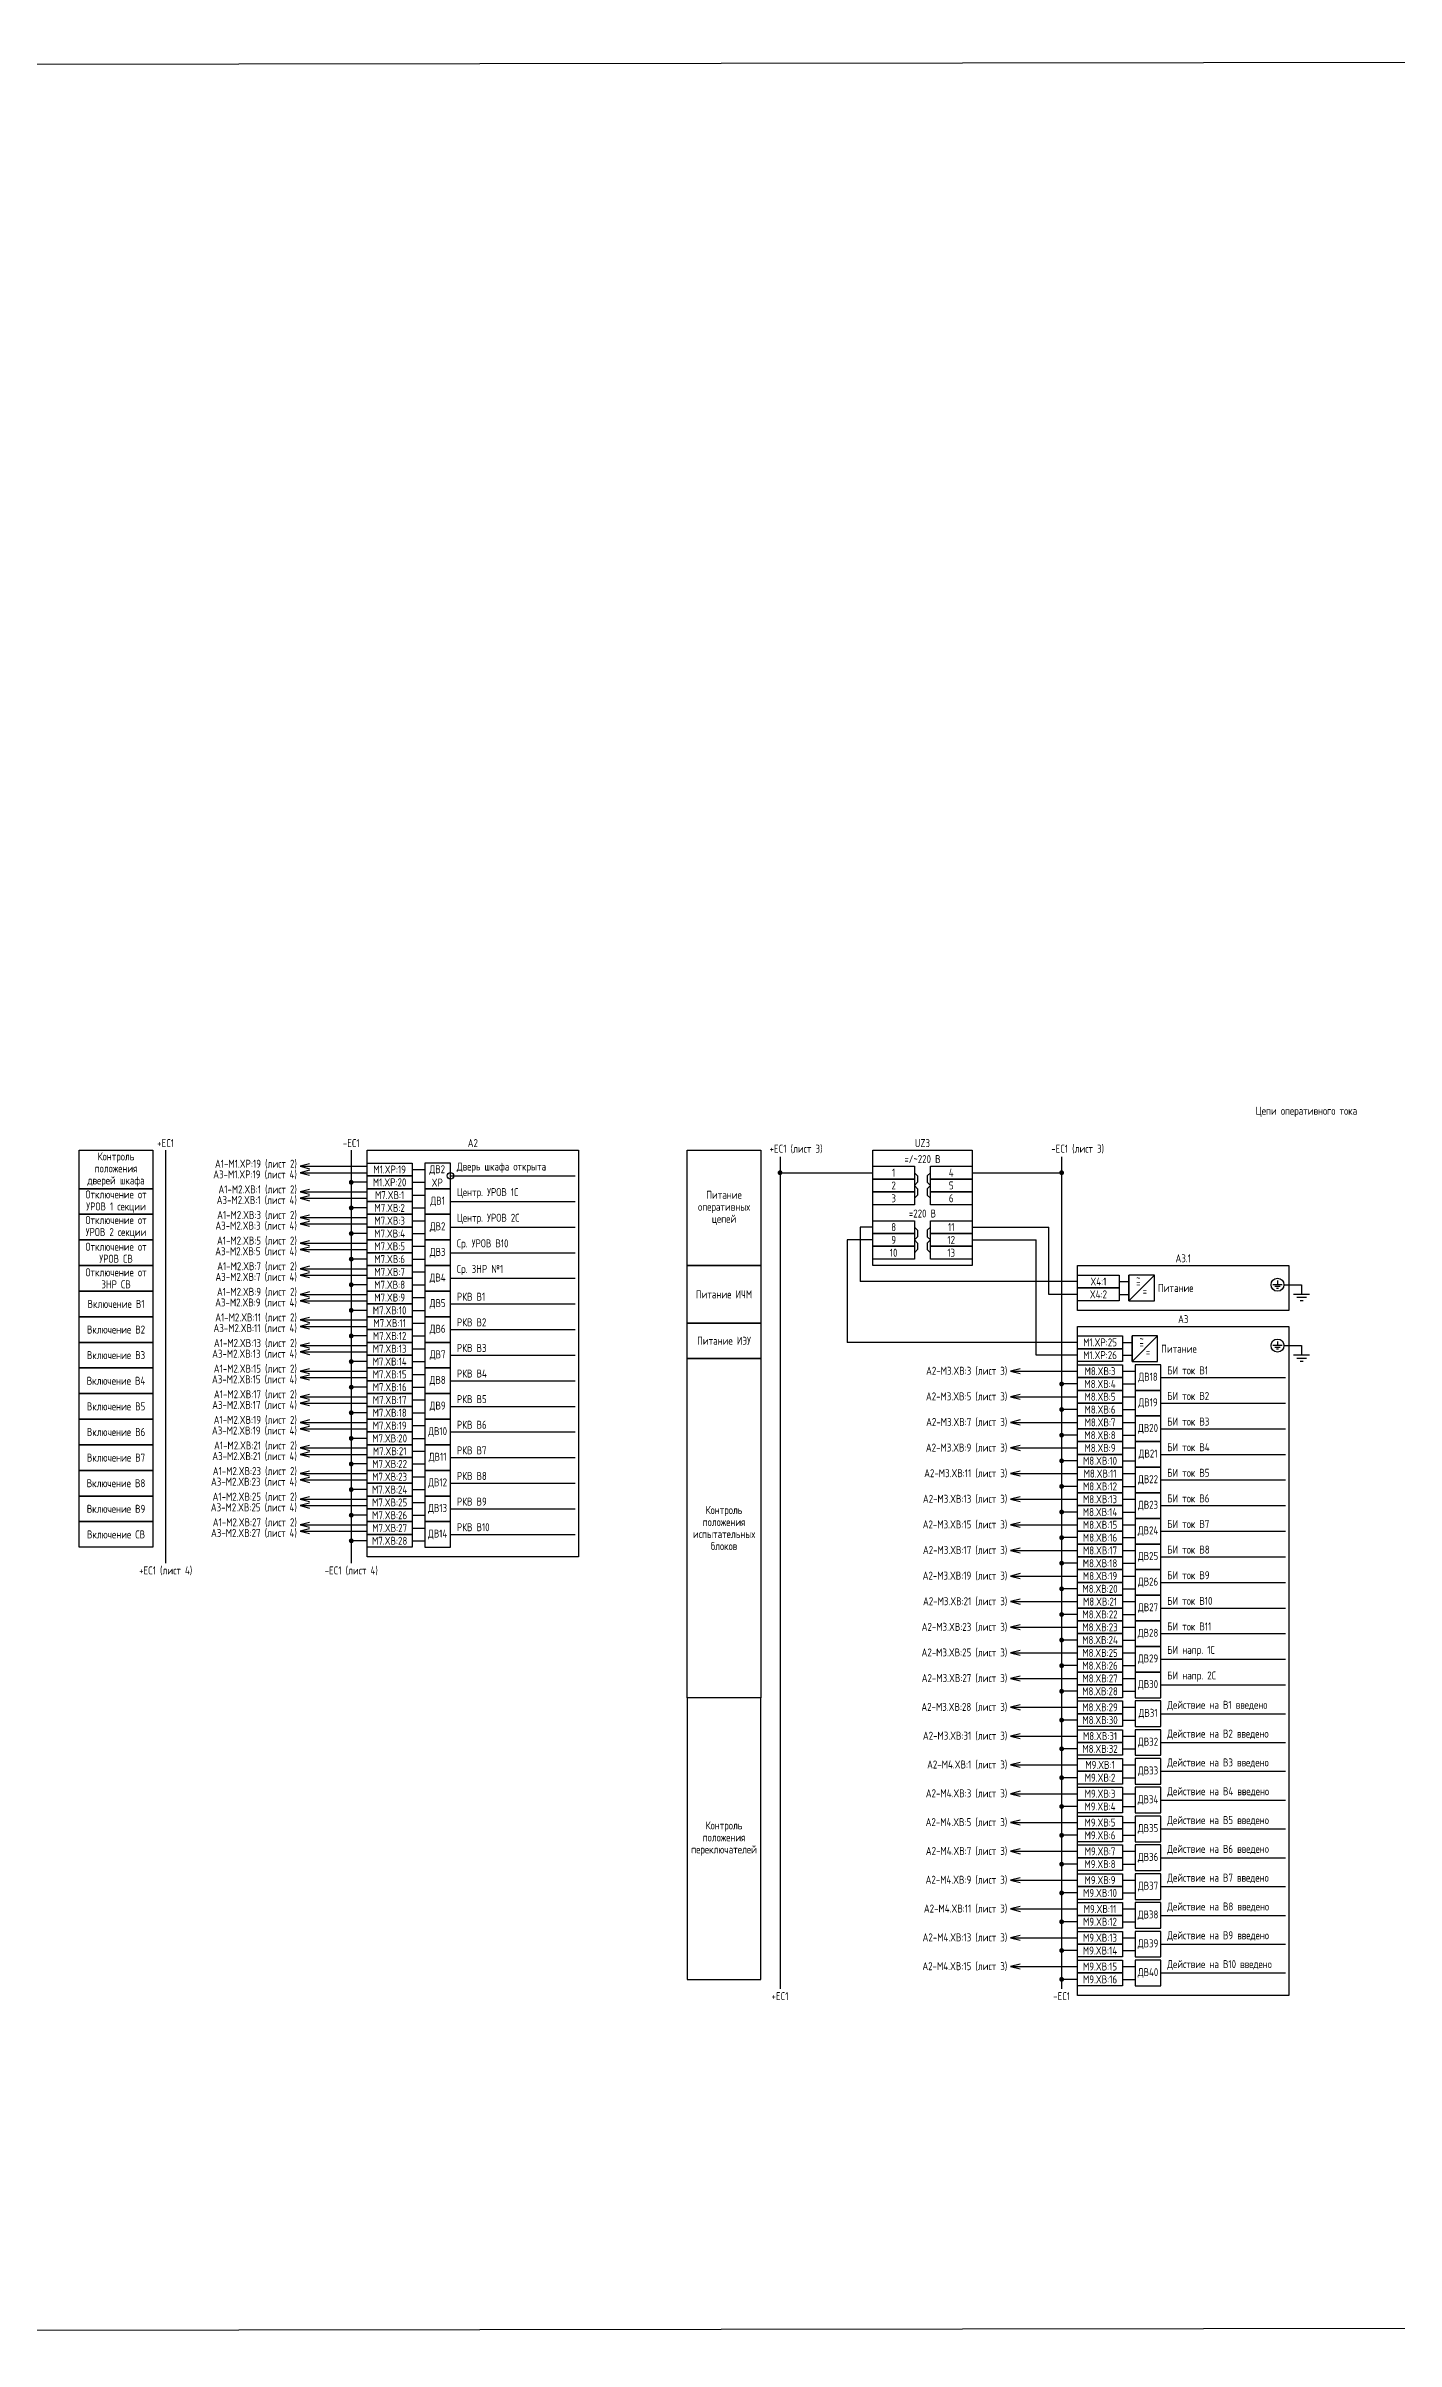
# Model space of a CAD drawing. Header units: millimetres. Extents: x -1245 to 5086, y -99 to 618.
# Drawn here: x 1084 to 1506, y -99 to 618 of the extents above; entities that cross this region are included whole.
import ezdxf

# ---------------------------------------------------------------- set-up
doc = ezdxf.new("R2010")
doc.units = ezdxf.units.MM
doc.styles.add('Gost_type_A', font='GOST_A.TTF')

# ---------------------------------------------------------------- blocks, each defined once
blk = doc.blocks.new('POINT')
at = {"const_width": 0.75}
blk.add_lwpolyline([(-0.375, 0, 1), (0.375, 0, 1)], format="xyb", close=True, dxfattribs=at)

msp = doc.modelspace()

# ---------------------------------------------------------------- linework, layer by layer
for p, q in [((1121, 273), (1121, 144)), ((1179, 273), (1179, 144)), ((1163, 268), (1184, 268)), ((1163, 266), (1184, 266)), ((1198, 267), (1202, 267)), ((1313, 271), (1313, 11)), ((1313, 266), (1342, 266)), ((1373, 266), (1401, 266)), ((1401, 271), (1401, 11)), ((1163, 260), (1184, 260)), ((1184, 263), (1179, 263)), ((1198, 263), (1202, 263)), ((1198, 259), (1202, 259)), ((1210, 265), (1249, 265)), ((1163, 258), (1184, 258)), ((1163, 252), (1184, 252)), ((1184, 255), (1179, 255)), ((1198, 255), (1202, 255)), ((1198, 251), (1202, 251)), ((1210, 257), (1249, 257)), ((1163, 250), (1184, 250)), ((1163, 244), (1184, 244)), ((1184, 247), (1179, 247)), ((1198, 247), (1202, 247)), ((1210, 249), (1249, 249)), ((1334, 245), (1334, 213)), ((1342, 245), (1334, 245)), ((1342, 249), (1338, 249)), ((1338, 249), (1338, 232)), ((1373, 249), (1397, 249)), ((1373, 245), (1393, 245)), ((1393, 209), (1393, 245)), ((1397, 228), (1397, 249)), ((1163, 242), (1184, 242)), ((1184, 239), (1179, 239)), ((1198, 243), (1202, 243)), ((1198, 239), (1202, 239)), ((1210, 241), (1249, 241)), ((1163, 236), (1184, 236)), ((1163, 234), (1184, 234)), ((1184, 231), (1179, 231)), ((1198, 235), (1202, 235)), ((1198, 231), (1202, 231)), ((1210, 233), (1249, 233)), ((1406, 232), (1338, 232)), ((1422, 226), (1422, 234)), ((1422, 226), (1430, 234)), ((1470.48, 231), (1476, 231)), ((1163, 228), (1184, 228)), ((1163, 226), (1184, 226)), ((1184, 223), (1179, 223)), ((1198, 227), (1202, 227)), ((1198, 223), (1202, 223)), ((1210, 225), (1249, 225)), ((1406, 228), (1397, 228)), ((1163, 220), (1184, 220)), ((1163, 218), (1184, 218)), ((1198, 219), (1202, 219)), ((1210, 217), (1249, 217)), ((1163, 212), (1184, 212)), ((1163, 210), (1184, 210)), ((1184, 215), (1179, 215)), ((1198, 215), (1202, 215)), ((1198, 211), (1202, 211)), ((1210, 209), (1249, 209)), ((1406, 213), (1334, 213)), ((1406, 209), (1393, 209)), ((1423, 207), (1423, 215)), ((1423, 207), (1431, 215)), ((1470.48, 212), (1476, 212)), ((1163, 204), (1184, 204)), ((1163, 202), (1184, 202)), ((1184, 207), (1179, 207)), ((1198, 207), (1202, 207)), ((1198, 203), (1202, 203)), ((1210, 201), (1249, 201)), ((1385, 204), (1406, 204)), ((1420, 204), (1424, 204)), ((1432, 202), (1471, 202)), ((1163, 196), (1184, 196)), ((1163, 194), (1184, 194)), ((1184, 199), (1179, 199)), ((1198, 199), (1202, 199)), ((1198, 195), (1202, 195)), ((1385, 196), (1406, 196)), ((1406, 200), (1401, 200)), ((1420, 200), (1424, 200)), ((1420, 196), (1424, 196)), ((1432, 194), (1471, 194)), ((1163, 188), (1184, 188)), ((1184, 191), (1179, 191)), ((1198, 191), (1202, 191)), ((1198, 187), (1202, 187)), ((1210, 193), (1249, 193)), ((1385, 188), (1406, 188)), ((1406, 192), (1401, 192)), ((1420, 192), (1424, 192)), ((1420, 188), (1424, 188)), ((1163, 186), (1184, 186)), ((1163, 180), (1184, 180)), ((1184, 183), (1179, 183)), ((1198, 183), (1202, 183)), ((1210, 185), (1249, 185)), ((1385, 180), (1406, 180)), ((1406, 184), (1401, 184)), ((1420, 184), (1424, 184)), ((1420, 180), (1424, 180)), ((1432, 186), (1471, 186)), ((1163, 178), (1184, 178)), ((1184, 175), (1179, 175)), ((1198, 179), (1202, 179)), ((1198, 175), (1202, 175)), ((1210, 177), (1249, 177)), ((1406, 176), (1401, 176)), ((1420, 176), (1424, 176)), ((1432, 178), (1471, 178)), ((1163, 172), (1184, 172)), ((1163, 170), (1184, 170)), ((1184, 167), (1179, 167)), ((1198, 171), (1202, 171)), ((1198, 167), (1202, 167)), ((1210, 169), (1249, 169)), ((1385, 172), (1406, 172)), ((1406, 168), (1401, 168)), ((1420, 172), (1424, 172)), ((1420, 168), (1424, 168)), ((1432, 170), (1471, 170)), ((1163, 164), (1184, 164)), ((1163, 162), (1184, 162)), ((1184, 159), (1179, 159)), ((1198, 163), (1202, 163)), ((1198, 159), (1202, 159)), ((1210, 161), (1249, 161)), ((1385, 164), (1406, 164)), ((1406, 160), (1401, 160)), ((1420, 164), (1424, 164)), ((1420, 160), (1424, 160)), ((1432, 162), (1471, 162)), ((1163, 156), (1184, 156)), ((1163, 154), (1184, 154)), ((1184, 151), (1179, 151)), ((1198, 155), (1202, 155)), ((1198, 151), (1202, 151)), ((1210, 153), (1249, 153)), ((1385, 156), (1406, 156)), ((1406, 152), (1401, 152)), ((1420, 156), (1424, 156)), ((1420, 152), (1424, 152)), ((1432, 154), (1471, 154)), ((1385, 148), (1406, 148)), ((1406, 144), (1401, 144)), ((1420, 148), (1424, 148)), ((1420, 144), (1424, 144)), ((1432, 146), (1471, 146)), ((1385, 140), (1406, 140)), ((1420, 140), (1424, 140)), ((1432, 138), (1471, 138)), ((1385, 132), (1406, 132)), ((1406, 136), (1401, 136)), ((1420, 136), (1424, 136)), ((1420, 132), (1424, 132)), ((1432, 130), (1471, 130)), ((1385, 124), (1406, 124)), ((1406, 128), (1401, 128)), ((1420, 128), (1424, 128)), ((1420, 124), (1424, 124)), ((1432, 122), (1471, 122)), ((1385, 116), (1406, 116)), ((1406, 120), (1401, 120)), ((1420, 120), (1424, 120)), ((1420, 116), (1424, 116)), ((1385, 108), (1406, 108)), ((1406, 112), (1401, 112)), ((1420, 112), (1424, 112)), ((1420, 108), (1424, 108)), ((1432, 114), (1471, 114)), ((1406, 104), (1401, 104)), ((1420, 104), (1424, 104)), ((1432, 106), (1471, 106)), ((1385, 99), (1406, 99)), ((1406, 95), (1401, 95)), ((1420, 99), (1424, 99)), ((1420, 95), (1424, 95)), ((1432, 97), (1471, 97)), ((1385, 90), (1406, 90)), ((1420, 90), (1424, 90)), ((1432, 88), (1471, 88)), ((1385, 81), (1406, 81)), ((1406, 86), (1401, 86)), ((1420, 86), (1424, 86)), ((1420, 81), (1424, 81)), ((1432, 79), (1471, 79)), ((1385, 72), (1406, 72)), ((1406, 77), (1401, 77)), ((1420, 77), (1424, 77)), ((1420, 72), (1424, 72)), ((1406, 68), (1401, 68)), ((1420, 68), (1424, 68)), ((1432, 70), (1471, 70)), ((1385, 63), (1406, 63)), ((1406, 59), (1401, 59)), ((1420, 63), (1424, 63)), ((1420, 59), (1424, 59)), ((1432, 61), (1471, 61)), ((1385, 54), (1406, 54)), ((1420, 54), (1424, 54)), ((1432, 52), (1471, 52)), ((1385, 45), (1406, 45)), ((1406, 50), (1401, 50)), ((1420, 50), (1424, 50)), ((1420, 45), (1424, 45)), ((1385, 36), (1406, 36)), ((1406, 41), (1401, 41)), ((1420, 41), (1424, 41)), ((1420, 36), (1424, 36)), ((1432, 43), (1471, 43)), ((1406, 32), (1401, 32)), ((1420, 32), (1424, 32)), ((1432, 34), (1471, 34)), ((1385, 27), (1406, 27)), ((1406, 23), (1401, 23)), ((1420, 27), (1424, 27)), ((1420, 23), (1424, 23)), ((1432, 25), (1471, 25)), ((1385, 18), (1406, 18)), ((1420, 18), (1424, 18)), ((1432, 16), (1471, 16)), ((1406, 14), (1401, 14)), ((1420, 14), (1424, 14))]:
    msp.add_line(p, q)
at = {"ltscale": 4}
for p, q in [((1419, 232), (1422, 232)), ((1419, 228), (1422, 228)), ((1420, 213), (1423, 213)), ((1420, 209), (1423, 209))]:
    msp.add_line(p, q, dxfattribs=at)
at = {"ltscale": 4.32}
for p, q in [((1469.89, 231), (1467.04, 231)), ((1469.32, 230.43), (1467.61, 230.43)), ((1468.75, 229.86), (1468.18, 229.86)), ((1468.46, 232.28), (1468.46, 231)), ((1476, 231), (1476, 228)), ((1478.5, 228), (1473.5, 228)), ((1477.5, 227), (1474.5, 227)), ((1476.5, 226), (1475.5, 226)), ((1469.89, 212), (1467.04, 212)), ((1469.32, 211.43), (1467.61, 211.43)), ((1468.75, 210.86), (1468.18, 210.86)), ((1468.46, 213.28), (1468.46, 212)), ((1478.5, 209), (1473.5, 209)), ((1477.5, 208), (1474.5, 208)), ((1476, 212), (1476, 209)), ((1476.5, 207), (1475.5, 207))]:
    msp.add_line(p, q, dxfattribs=at)
at = {"color": 3}
msp.add_lwpolyline([(-1245, 609), (5086, 618), (5086, -90), (-1245, -99)], close=True, dxfattribs=at)
for points in [[(1117, 261), (1094, 261), (1094, 273), (1117, 273)], [(1184, 273), (1250, 273), (1250, 146), (1184, 146)], [(1307, 237), (1284, 237), (1284, 273), (1307, 273)], [(1342, 273), (1373, 273), (1373, 237), (1342, 237)], [(1184, 269), (1198, 269), (1198, 265), (1184, 265)], [(1342, 268), (1355, 268), (1355, 264), (1342, 264)], [(1360, 268), (1373, 268), (1373, 264), (1360, 264)], [(1117, 253), (1094, 253), (1094, 261), (1117, 261)], [(1184, 265), (1198, 265), (1198, 261), (1184, 261)], [(1184, 261), (1198, 261), (1198, 257), (1184, 257)], [(1342, 264), (1355, 264), (1355, 260), (1342, 260)], [(1342, 260), (1355, 260), (1355, 256), (1342, 256)], [(1360, 264), (1373, 264), (1373, 260), (1360, 260)], [(1360, 260), (1373, 260), (1373, 256), (1360, 256)], [(1117, 245), (1094, 245), (1094, 253), (1117, 253)], [(1184, 257), (1198, 257), (1198, 253), (1184, 253)], [(1184, 253), (1198, 253), (1198, 249), (1184, 249)], [(1342, 251), (1355, 251), (1355, 247), (1342, 247)], [(1360, 251), (1373, 251), (1373, 247), (1360, 247)], [(1117, 237), (1094, 237), (1094, 245), (1117, 245)], [(1184, 249), (1198, 249), (1198, 245), (1184, 245)], [(1184, 245), (1198, 245), (1198, 241), (1184, 241)], [(1342, 247), (1355, 247), (1355, 243), (1342, 243)], [(1360, 247), (1373, 247), (1373, 243), (1360, 243)], [(1117, 229), (1094, 229), (1094, 237), (1117, 237)], [(1184, 241), (1198, 241), (1198, 237), (1184, 237)], [(1184, 237), (1198, 237), (1198, 233), (1184, 233)], [(1307, 219), (1284, 219), (1284, 237), (1307, 237)], [(1342, 243), (1355, 243), (1355, 239), (1342, 239)], [(1360, 243), (1373, 243), (1373, 239), (1360, 239)], [(1406, 237), (1472, 237), (1472, 223), (1406, 223)], [(1184, 233), (1198, 233), (1198, 229), (1184, 229)], [(1406, 234), (1419, 234), (1419, 230), (1406, 230)], [(1406, 230), (1419, 230), (1419, 226), (1406, 226)], [(1117, 221), (1094, 221), (1094, 229), (1117, 229)], [(1184, 229), (1198, 229), (1198, 225), (1184, 225)], [(1184, 225), (1198, 225), (1198, 221), (1184, 221)], [(1117, 213), (1094, 213), (1094, 221), (1117, 221)], [(1184, 221), (1198, 221), (1198, 217), (1184, 217)], [(1184, 217), (1198, 217), (1198, 213), (1184, 213)], [(1307, 208), (1284, 208), (1284, 219), (1307, 219)], [(1406, 218), (1472, 218), (1472, 9), (1406, 9)], [(1117, 205), (1094, 205), (1094, 213), (1117, 213)], [(1184, 213), (1198, 213), (1198, 209), (1184, 209)], [(1184, 209), (1198, 209), (1198, 205), (1184, 205)], [(1307, 102), (1284, 102), (1284, 208), (1307, 208)], [(1406, 215), (1420, 215), (1420, 211), (1406, 211)], [(1406, 211), (1420, 211), (1420, 207), (1406, 207)], [(1117, 197), (1094, 197), (1094, 205), (1117, 205)], [(1184, 205), (1198, 205), (1198, 201), (1184, 201)], [(1184, 201), (1198, 201), (1198, 197), (1184, 197)], [(1406, 206), (1420, 206), (1420, 202), (1406, 202)], [(1406, 202), (1420, 202), (1420, 198), (1406, 198)], [(1117, 189), (1094, 189), (1094, 197), (1117, 197)], [(1184, 197), (1198, 197), (1198, 193), (1184, 193)], [(1406, 198), (1420, 198), (1420, 194), (1406, 194)], [(1406, 194), (1420, 194), (1420, 190), (1406, 190)], [(1117, 181), (1094, 181), (1094, 189), (1117, 189)], [(1184, 193), (1198, 193), (1198, 189), (1184, 189)], [(1184, 189), (1198, 189), (1198, 185), (1184, 185)], [(1406, 190), (1420, 190), (1420, 186), (1406, 186)], [(1117, 173), (1094, 173), (1094, 181), (1117, 181)], [(1184, 185), (1198, 185), (1198, 181), (1184, 181)], [(1184, 181), (1198, 181), (1198, 177), (1184, 177)], [(1406, 186), (1420, 186), (1420, 182), (1406, 182)], [(1406, 182), (1420, 182), (1420, 178), (1406, 178)], [(1117, 165), (1094, 165), (1094, 173), (1117, 173)], [(1184, 177), (1198, 177), (1198, 173), (1184, 173)], [(1184, 173), (1198, 173), (1198, 169), (1184, 169)], [(1406, 178), (1420, 178), (1420, 174), (1406, 174)], [(1406, 174), (1420, 174), (1420, 170), (1406, 170)], [(1117, 157), (1094, 157), (1094, 165), (1117, 165)], [(1184, 169), (1198, 169), (1198, 165), (1184, 165)], [(1184, 165), (1198, 165), (1198, 161), (1184, 161)], [(1406, 170), (1420, 170), (1420, 166), (1406, 166)], [(1406, 166), (1420, 166), (1420, 162), (1406, 162)], [(1184, 161), (1198, 161), (1198, 157), (1184, 157)], [(1406, 162), (1420, 162), (1420, 158), (1406, 158)], [(1406, 158), (1420, 158), (1420, 154), (1406, 154)], [(1117, 149), (1094, 149), (1094, 157), (1117, 157)], [(1184, 157), (1198, 157), (1198, 153), (1184, 153)], [(1184, 153), (1198, 153), (1198, 149), (1184, 149)], [(1406, 154), (1420, 154), (1420, 150), (1406, 150)], [(1406, 150), (1420, 150), (1420, 146), (1406, 146)], [(1406, 146), (1420, 146), (1420, 142), (1406, 142)], [(1406, 142), (1420, 142), (1420, 138), (1406, 138)], [(1406, 138), (1420, 138), (1420, 134), (1406, 134)], [(1406, 134), (1420, 134), (1420, 130), (1406, 130)], [(1406, 130), (1420, 130), (1420, 126), (1406, 126)], [(1406, 126), (1420, 126), (1420, 122), (1406, 122)], [(1406, 122), (1420, 122), (1420, 118), (1406, 118)], [(1406, 118), (1420, 118), (1420, 114), (1406, 114)], [(1406, 114), (1420, 114), (1420, 110), (1406, 110)], [(1406, 110), (1420, 110), (1420, 106), (1406, 106)], [(1307, 102), (1284, 102), (1284, 14), (1307, 14)], [(1406, 106), (1420, 106), (1420, 102), (1406, 102)], [(1406, 101), (1420, 101), (1420, 97), (1406, 97)], [(1406, 97), (1420, 97), (1420, 93), (1406, 93)], [(1406, 92), (1420, 92), (1420, 88), (1406, 88)], [(1406, 88), (1420, 88), (1420, 84), (1406, 84)], [(1406, 83), (1420, 83), (1420, 79), (1406, 79)], [(1406, 79), (1420, 79), (1420, 75), (1406, 75)], [(1406, 74), (1420, 74), (1420, 70), (1406, 70)], [(1406, 70), (1420, 70), (1420, 66), (1406, 66)], [(1406, 65), (1420, 65), (1420, 61), (1406, 61)], [(1406, 61), (1420, 61), (1420, 57), (1406, 57)], [(1406, 56), (1420, 56), (1420, 52), (1406, 52)], [(1406, 52), (1420, 52), (1420, 48), (1406, 48)], [(1406, 47), (1420, 47), (1420, 43), (1406, 43)], [(1406, 43), (1420, 43), (1420, 39), (1406, 39)], [(1406, 38), (1420, 38), (1420, 34), (1406, 34)], [(1406, 34), (1420, 34), (1420, 30), (1406, 30)], [(1406, 29), (1420, 29), (1420, 25), (1406, 25)], [(1406, 25), (1420, 25), (1420, 21), (1406, 21)], [(1406, 20), (1420, 20), (1420, 16), (1406, 16)], [(1406, 16), (1420, 16), (1420, 12), (1406, 12)]]:
    msp.add_lwpolyline(points, close=True)
for points in [[(1166, 268.75), (1163, 268), (1166, 267.25)], [(1166, 266.75), (1163, 266), (1166, 265.25)], [(1355, 266), (1356, 265), (1356, 263), (1355, 262)], [(1360, 266), (1359, 265), (1359, 263), (1360, 262)], [(1166, 260.75), (1163, 260), (1166, 259.25)], [(1166, 258.75), (1163, 258), (1166, 257.25)], [(1355, 262), (1356, 261), (1356, 259), (1355, 258)], [(1360, 262), (1359, 261), (1359, 259), (1360, 258)], [(1166, 252.75), (1163, 252), (1166, 251.25)], [(1166, 250.75), (1163, 250), (1166, 249.25)], [(1166, 244.75), (1163, 244), (1166, 243.25)], [(1355, 249), (1356, 248), (1356, 246), (1355, 245)], [(1355, 245), (1356, 244), (1356, 242), (1355, 241)], [(1360, 249), (1359, 248), (1359, 246), (1360, 245)], [(1360, 245), (1359, 244), (1359, 242), (1360, 241)], [(1166, 242.75), (1163, 242), (1166, 241.25)], [(1166, 236.75), (1163, 236), (1166, 235.25)], [(1166, 234.75), (1163, 234), (1166, 233.25)], [(1166, 228.75), (1163, 228), (1166, 227.25)], [(1166, 226.75), (1163, 226), (1166, 225.25)], [(1166, 220.75), (1163, 220), (1166, 219.25)], [(1166, 218.75), (1163, 218), (1166, 217.25)], [(1166, 212.75), (1163, 212), (1166, 211.25)], [(1166, 210.75), (1163, 210), (1166, 209.25)], [(1166, 204.75), (1163, 204), (1166, 203.25)], [(1166, 202.75), (1163, 202), (1166, 201.25)], [(1388, 204.75), (1385, 204), (1388, 203.25)], [(1166, 196.75), (1163, 196), (1166, 195.25)], [(1166, 194.75), (1163, 194), (1166, 193.25)], [(1388, 196.75), (1385, 196), (1388, 195.25)], [(1166, 188.75), (1163, 188), (1166, 187.25)], [(1166, 186.75), (1163, 186), (1166, 185.25)], [(1388, 188.75), (1385, 188), (1388, 187.25)], [(1166, 180.75), (1163, 180), (1166, 179.25)], [(1388, 180.75), (1385, 180), (1388, 179.25)], [(1166, 178.75), (1163, 178), (1166, 177.25)], [(1166, 172.75), (1163, 172), (1166, 171.25)], [(1388, 172.75), (1385, 172), (1388, 171.25)], [(1166, 170.75), (1163, 170), (1166, 169.25)], [(1166, 164.75), (1163, 164), (1166, 163.25)], [(1166, 162.75), (1163, 162), (1166, 161.25)], [(1388, 164.75), (1385, 164), (1388, 163.25)], [(1166, 156.75), (1163, 156), (1166, 155.25)], [(1166, 154.75), (1163, 154), (1166, 153.25)], [(1388, 156.75), (1385, 156), (1388, 155.25)], [(1388, 148.75), (1385, 148), (1388, 147.25)], [(1388, 140.75), (1385, 140), (1388, 139.25)], [(1388, 132.75), (1385, 132), (1388, 131.25)], [(1388, 124.75), (1385, 124), (1388, 123.25)], [(1388, 116.75), (1385, 116), (1388, 115.25)], [(1388, 108.75), (1385, 108), (1388, 107.25)], [(1388, 99.75), (1385, 99), (1388, 98.25)], [(1388, 90.75), (1385, 90), (1388, 89.25)], [(1388, 81.75), (1385, 81), (1388, 80.25)], [(1388, 72.75), (1385, 72), (1388, 71.25)], [(1388, 63.75), (1385, 63), (1388, 62.25)], [(1388, 54.75), (1385, 54), (1388, 53.25)], [(1388, 45.75), (1385, 45), (1388, 44.25)], [(1388, 36.75), (1385, 36), (1388, 35.25)], [(1388, 27.75), (1385, 27), (1388, 26.25)], [(1388, 18.75), (1385, 18), (1388, 17.25)]]:
    msp.add_lwpolyline(points)
at = {"ltscale": 4}
for points in [[(1202, 261), (1210, 261), (1210, 269), (1202, 269)], [(1202, 253), (1210, 253), (1210, 261), (1202, 261)], [(1202, 245), (1210, 245), (1210, 253), (1202, 253)], [(1202, 237), (1210, 237), (1210, 245), (1202, 245)], [(1202, 229), (1210, 229), (1210, 237), (1202, 237)], [(1422, 226), (1430, 226), (1430, 234), (1422, 234)], [(1202, 221), (1210, 221), (1210, 229), (1202, 229)], [(1202, 213), (1210, 213), (1210, 221), (1202, 221)], [(1202, 205), (1210, 205), (1210, 213), (1202, 213)], [(1423, 207), (1431, 207), (1431, 215), (1423, 215)], [(1202, 197), (1210, 197), (1210, 205), (1202, 205)], [(1424, 198), (1432, 198), (1432, 206), (1424, 206)], [(1202, 189), (1210, 189), (1210, 197), (1202, 197)], [(1424, 190), (1432, 190), (1432, 198), (1424, 198)], [(1202, 181), (1210, 181), (1210, 189), (1202, 189)], [(1424, 182), (1432, 182), (1432, 190), (1424, 190)], [(1202, 173), (1210, 173), (1210, 181), (1202, 181)], [(1424, 174), (1432, 174), (1432, 182), (1424, 182)], [(1202, 165), (1210, 165), (1210, 173), (1202, 173)], [(1424, 166), (1432, 166), (1432, 174), (1424, 174)], [(1202, 157), (1210, 157), (1210, 165), (1202, 165)], [(1424, 158), (1432, 158), (1432, 166), (1424, 166)], [(1424, 150), (1432, 150), (1432, 158), (1424, 158)], [(1202, 149), (1210, 149), (1210, 157), (1202, 157)], [(1424, 142), (1432, 142), (1432, 150), (1424, 150)], [(1424, 134), (1432, 134), (1432, 142), (1424, 142)], [(1424, 126), (1432, 126), (1432, 134), (1424, 134)], [(1424, 118), (1432, 118), (1432, 126), (1424, 126)], [(1424, 110), (1432, 110), (1432, 118), (1424, 118)], [(1424, 102), (1432, 102), (1432, 110), (1424, 110)], [(1424, 93), (1432, 93), (1432, 101), (1424, 101)], [(1424, 84), (1432, 84), (1432, 92), (1424, 92)], [(1424, 75), (1432, 75), (1432, 83), (1424, 83)], [(1424, 66), (1432, 66), (1432, 74), (1424, 74)], [(1424, 57), (1432, 57), (1432, 65), (1424, 65)], [(1424, 48), (1432, 48), (1432, 56), (1424, 56)], [(1424, 39), (1432, 39), (1432, 47), (1424, 47)], [(1424, 30), (1432, 30), (1432, 38), (1424, 38)], [(1424, 21), (1432, 21), (1432, 29), (1424, 29)], [(1424, 12), (1432, 12), (1432, 20), (1424, 20)]]:
    msp.add_lwpolyline(points, close=True, dxfattribs=at)
for centre, radius in [((1210, 265), 1), ((1468.46, 231), 2.02), ((1468.46, 212), 2.02)]:
    msp.add_circle(centre, radius)

# ---------------------------------------------------------------- block references
for p in [(1313, 266), (1401, 266), (1179, 263), (1179, 255), (1179, 247), (1179, 239), (1179, 231), (1179, 223), (1179, 215), (1179, 207), (1179, 199), (1401, 200), (1179, 191), (1401, 192), (1179, 183), (1401, 184), (1179, 175), (1401, 176), (1179, 167), (1401, 168), (1179, 159), (1401, 160), (1179, 151), (1401, 152), (1401, 144), (1401, 136), (1401, 128), (1401, 120), (1401, 112), (1401, 104), (1401, 95), (1401, 86), (1401, 77), (1401, 68), (1401, 59), (1401, 50), (1401, 41), (1401, 32), (1401, 23), (1401, 14)]:
    msp.add_blockref('POINT', p)

# ---------------------------------------------------------------- texts
at = {"char_height": 2.5, "style": 'Gost_type_A'}
for s, insert, width, attachment_point, line_spacing_factor in [('Цепи оперативного тока', (1477.5, 285), 395, 5, 0.9), ('A2', (1217, 274), 66, 8, 0.9), ('UZ3', (1357.5, 274), 31, 8, 0.9), ('Контроль положения\\Pдверей шкафа', (1105.5, 267), 23, 5, 0.9), ('A1-M1.XP:19 (лист 2)\\PA3-M1.XP:19 (лист 4) ', (1162, 267), 31, 6, 0.8), ('=/~220 В', (1357.5, 269), 31, 8, 0.9), ('Отключение от УРОВ 1 секции', (1105.5, 257), 23, 5, 0.9), ('A1-M2.XВ:1 (лист 2)\\PA3-M2.XВ:1 (лист 4) ', (1162, 259), 31, 6, 0.8), ('Питание оперативных цепей', (1295.5, 255), 23, 5, 0.9), ('Отключение от УРОВ 2 секции', (1105.5, 249), 23, 5, 0.9), ('A1-M2.XВ:3 (лист 2)\\PA3-M2.XВ:3 (лист 4) ', (1162, 251), 31, 6, 0.8), ('=220 В', (1357.5, 252), 31, 8, 0.9), ('Отключение от УРОВ СВ', (1105.5, 241), 23, 5, 0.9), ('A1-M2.XВ:5 (лист 2)\\PA3-M2.XВ:5 (лист 4) ', (1162, 243), 31, 6, 0.8), ('A1-M2.XВ:7 (лист 2)\\PA3-M2.XВ:7 (лист 4) ', (1162, 235), 31, 6, 0.8), ('A3.1', (1439, 238), 66, 8, 0.9), ('Отключение от ЗНР СВ', (1105.5, 233), 23, 5, 0.9), ('A1-M2.XВ:9 (лист 2)\\PA3-M2.XВ:9 (лист 4) ', (1162, 227), 31, 6, 0.8), ('Включение В1', (1105.5, 225), 23, 5, 0.9), ('A1-M2.XВ:11 (лист 2)\\PA3-M2.XВ:11 (лист 4) ', (1162, 219), 31, 6, 0.8), ('Питание ИЧМ', (1295.5, 228), 23, 5, 0.9), ('Включение В2', (1105.5, 217), 23, 5, 0.9), ('A3', (1439, 219), 66, 8, 0.9), ('Включение В3', (1105.5, 209), 23, 5, 0.9), ('A1-M2.XВ:13 (лист 2)\\PA3-M2.XВ:13 (лист 4) ', (1162, 211), 31, 6, 0.8), ('Питание ИЭУ', (1295.5, 213.5), 23, 5, 0.9), ('Включение В4', (1105.5, 201), 23, 5, 0.9), ('A1-M2.XВ:15 (лист 2)\\PA3-M2.XВ:15 (лист 4) ', (1162, 203), 31, 6, 0.8), ('A2-M3.XВ:3 (лист 3)', (1384, 204), 31, 6, 0.8), ('Включение В5', (1105.5, 193), 23, 5, 0.9), ('A1-M2.XВ:17 (лист 2)\\PA3-M2.XВ:17 (лист 4) ', (1162, 195), 31, 6, 0.8), ('A2-M3.XВ:5 (лист 3)', (1384, 196), 31, 6, 0.8), ('A1-M2.XВ:19 (лист 2)\\PA3-M2.XВ:19 (лист 4) ', (1162, 187), 31, 6, 0.8), ('A2-M3.XВ:7 (лист 3)', (1384, 188), 31, 6, 0.8), ('Включение В6', (1105.5, 185), 23, 5, 0.9), ('A1-M2.XВ:21 (лист 2)\\PA3-M2.XВ:21 (лист 4) ', (1162, 179), 31, 6, 0.8), ('A2-M3.XВ:9 (лист 3)', (1384, 180), 31, 6, 0.8), ('Включение В7', (1105.5, 177), 23, 5, 0.9), ('A1-M2.XВ:23 (лист 2)\\PA3-M2.XВ:23 (лист 4) ', (1162, 171), 31, 6, 0.8), ('A2-M3.XВ:11 (лист 3)', (1384, 172), 31, 6, 0.8), ('Включение В8', (1105.5, 169), 23, 5, 0.9), ('A1-M2.XВ:25 (лист 2)\\PA3-M2.XВ:25 (лист 4) ', (1162, 163), 31, 6, 0.8), ('A2-M3.XВ:13 (лист 3)', (1384, 164), 31, 6, 0.8), ('Включение В9', (1105.5, 161), 23, 5, 0.9), ('A1-M2.XВ:27 (лист 2)\\PA3-M2.XВ:27 (лист 4) ', (1162, 155), 31, 6, 0.8), ('Контроль положения\\Pиспытательных блоков', (1295.5, 155), 23, 5, 0.9), ('Включение СВ', (1105.5, 153), 23, 5, 0.9), ('A2-M3.XВ:15 (лист 3)', (1384, 156), 31, 6, 0.8), ('A2-M3.XВ:17 (лист 3)', (1384, 148), 31, 6, 0.8), ('A2-M3.XВ:19 (лист 3)', (1384, 140), 31, 6, 0.8), ('A2-M3.XВ:21 (лист 3)', (1384, 132), 31, 6, 0.8), ('A2-M3.XВ:23 (лист 3)', (1384, 124), 31, 6, 0.8), ('A2-M3.XВ:25 (лист 3)', (1384, 116), 31, 6, 0.8), ('A2-M3.XВ:27 (лист 3)', (1384, 108), 31, 6, 0.8), ('A2-M3.XВ:28 (лист 3)', (1384, 99), 31, 6, 0.8), ('A2-M3.XВ:31 (лист 3)', (1384, 90), 31, 6, 0.8), ('A2-M4.XВ:1 (лист 3)', (1384, 81), 31, 6, 0.8), ('A2-M4.XВ:3 (лист 3)', (1384, 72), 31, 6, 0.8), ('A2-M4.XВ:5 (лист 3)', (1384, 63), 31, 6, 0.8), ('Контроль положения\\Pпереключателей', (1295.5, 58), 23, 5, 0.9), ('A2-M4.XВ:7 (лист 3)', (1384, 54), 31, 6, 0.8), ('A2-M4.XВ:9 (лист 3)', (1384, 45), 31, 6, 0.8), ('A2-M4.XВ:11 (лист 3)', (1384, 36), 31, 6, 0.8), ('A2-M4.XВ:13 (лист 3)', (1384, 27), 31, 6, 0.8), ('A2-M4.XВ:15 (лист 3)', (1384, 18), 31, 6, 0.8)]:
    msp.add_mtext(s, dxfattribs=dict(at, insert=insert, width=width, attachment_point=attachment_point, line_spacing_factor=line_spacing_factor))
for s, insert, width, attachment_point in [('+EC1', (1121, 274), 20, 8), ('-EC1', (1179, 274), 20, 8), ('+EC1 (лист 3)', (1318, 272), 18, 8), ('-EC1 (лист 3)', (1406, 272), 18, 8), ('M1.XP:19', (1191, 267), 14, 5), ('ДВ2 XP', (1205.88, 265), 7.7588, 5), ('Дверь шкафа открыта', (1212, 266), 37, 7), ('1', (1348.5, 266), 13, 5), ('4', (1366.5, 266), 13, 5), ('M1.XP:20', (1191, 263), 14, 5), ('M7.XВ:1', (1191, 259), 14, 5), ('ДВ1', (1206, 257), 7.9998, 5), ('Центр. УРОВ 1С', (1212, 258), 27.8465, 7), ('3', (1348.5, 258), 13, 5), ('2', (1348.5, 262), 13, 5), ('5', (1366.5, 262), 13, 5), ('6', (1366.5, 258), 13, 5), ('M7.XВ:3', (1191, 251), 14, 5), ('M7.XВ:2', (1191, 255), 14, 5), ('Центр. УРОВ 2С', (1212, 250), 27.8465, 7), ('M7.XВ:4', (1191, 247), 14, 5), ('M7.XВ:5', (1191, 243), 14, 5), ('ДВ2', (1206, 249), 7.9998, 5), ('Ср. УРОВ В10', (1212, 242), 27.8465, 7), ('9', (1348.5, 245), 13, 5), ('8', (1348.5, 249), 13, 5), ('12', (1366.5, 245), 13, 5), ('11', (1366.5, 249), 13, 5), ('M7.XВ:6', (1191, 239), 14, 5), ('ДВ3', (1206, 241), 7.9998, 5), ('Ср. ЗНР №1', (1212, 234), 27.8465, 7), ('10', (1348.5, 241), 13, 5), ('13', (1366.5, 241), 13, 5), ('M7.XВ:8', (1191, 231), 14, 5), ('M7.XВ:7', (1191, 235), 14, 5), ('ДВ4', (1206, 233), 7.9998, 5), ('X4:1', (1412.5, 232), 13, 5), ('~', (1425, 233.03), 2.7, 5), ('=', (1425, 231.53), 6, 5), ('Питание', (1436.67, 229.99), 11.3452, 5), ('M7.XВ:10', (1191, 223), 14, 5), ('M7.XВ:9', (1191, 227), 14, 5), ('ДВ5', (1206, 225), 7.9998, 5), ('РКВ В1', (1212, 226), 27.8465, 7), ('X4:2', (1412.5, 228), 13, 5), ('=', (1427, 229), 6, 5), ('M7.XВ:12', (1191, 215), 14, 5), ('M7.XВ:11', (1191, 219), 14, 5), ('ДВ6', (1206, 217), 7.9998, 5), ('РКВ В2', (1212, 218), 27.8465, 7), ('M7.XВ:14', (1191, 207), 14, 5), ('M7.XВ:13', (1191, 211), 14, 5), ('ДВ7', (1206, 209), 7.9998, 5), ('РКВ В3', (1212, 210), 27.8465, 7), ('M1.XP:25', (1413, 213), 13.9956, 5), ('M1.XP:26', (1413, 209), 13.9956, 5), ('~', (1426, 214.03), 2.7, 5), ('=', (1426, 212.53), 6, 5), ('=', (1428, 210), 6, 5), ('Питание', (1437.67, 210.99), 11.3452, 5), ('M7.XВ:15', (1191, 203), 14, 5), ('ДВ8', (1206, 201), 7.9998, 5), ('РКВ В4', (1212, 202), 27.8465, 7), ('M8.XВ:4', (1413, 200), 14, 5), ('M8.XВ:3', (1413, 204), 14, 5), ('ДВ18', (1428, 202), 7.9998, 5), ('БИ ток В1', (1434, 203), 27.8465, 7), ('M7.XВ:16', (1191, 199), 14, 5), ('M7.XВ:17', (1191, 195), 14, 5), ('ДВ9', (1206, 193), 7.9998, 5), ('РКВ В5', (1212, 194), 27.8465, 7), ('M8.XВ:5', (1413, 196), 14, 5), ('ДВ19', (1428, 194), 7.9998, 5), ('БИ ток В2', (1434, 195), 27.8465, 7), ('M7.XВ:18', (1191, 191), 14, 5), ('M7.XВ:19', (1191, 187), 14, 5), ('ДВ10', (1206, 185), 7.9998, 5), ('РКВ В6', (1212, 186), 27.8465, 7), ('M8.XВ:6', (1413, 192), 14, 5), ('M8.XВ:7', (1413, 188), 14, 5), ('ДВ20', (1428, 186), 7.9998, 5), ('БИ ток В3', (1434, 187), 27.8465, 7), ('M7.XВ:20', (1191, 183), 14, 5), ('M7.XВ:21', (1191, 179), 14, 5), ('РКВ В7', (1212, 178), 27.8465, 7), ('M8.XВ:8', (1413, 184), 14, 5), ('M8.XВ:9', (1413, 180), 14, 5), ('ДВ21', (1428, 178), 7.9998, 5), ('БИ ток В4', (1434, 179), 27.8465, 7), ('M7.XВ:23', (1191, 171), 14, 5), ('M7.XВ:22', (1191, 175), 14, 5), ('ДВ11', (1206, 177), 7.9998, 5), ('РКВ В8', (1212, 170), 27.8465, 7), ('M8.XВ:10', (1413, 176), 14, 5), ('M8.XВ:11', (1413, 172), 14, 5), ('БИ ток В5', (1434, 171), 27.8465, 7), ('M7.XВ:24', (1191, 167), 14, 5), ('ДВ12', (1206, 169), 7.9998, 5), ('M8.XВ:13', (1413, 164), 14, 5), ('M8.XВ:12', (1413, 168), 14, 5), ('ДВ22', (1428, 170), 7.9998, 5), ('БИ ток В6', (1434, 163), 27.8465, 7), ('M7.XВ:25', (1191, 163), 14, 5), ('M7.XВ:26', (1191, 159), 14, 5), ('ДВ13', (1206, 161), 7.9998, 5), ('РКВ В9', (1212, 162), 27.8465, 7), ('M8.XВ:14', (1413, 160), 14, 5), ('ДВ23', (1428, 162), 7.9998, 5), ('M7.XВ:28', (1191, 151), 14, 5), ('M7.XВ:27', (1191, 155), 14, 5), ('ДВ14', (1206, 153), 7.9998, 5), ('РКВ В10', (1212, 154), 27.8465, 7), ('M8.XВ:15', (1413, 156), 14, 5), ('M8.XВ:16', (1413, 152), 14, 5), ('ДВ24', (1428, 154), 7.9998, 5), ('БИ ток В7', (1434, 155), 27.8465, 7), ('M8.XВ:18', (1413, 144), 14, 5), ('M8.XВ:17', (1413, 148), 14, 5), ('ДВ25', (1428, 146), 7.9998, 5), ('БИ ток В8', (1434, 147), 27.8465, 7), ('+EC1 (лист 4)', (1121, 143), 20, 2), ('-EC1 (лист 4)', (1179, 143), 20, 2), ('M8.XВ:20', (1413, 136), 14, 5), ('M8.XВ:19', (1413, 140), 14, 5), ('ДВ26', (1428, 138), 7.9998, 5), ('БИ ток В9', (1434, 139), 27.8465, 7), ('M8.XВ:22', (1413, 128), 14, 5), ('M8.XВ:21', (1413, 132), 14, 5), ('ДВ27', (1428, 130), 7.9998, 5), ('БИ ток В10', (1434, 131), 27.8465, 7), ('M8.XВ:23', (1413, 124), 14, 5), ('ДВ28', (1428, 122), 7.9998, 5), ('БИ ток В11', (1434, 123), 27.8465, 7), ('M8.XВ:24', (1413, 120), 14, 5), ('M8.XВ:25', (1413, 116), 14, 5), ('ДВ29', (1428, 114), 7.9998, 5), ('БИ напр. 1С', (1434, 115), 27.8465, 7), ('M8.XВ:26', (1413, 112), 14, 5), ('M8.XВ:27', (1413, 108), 14, 5), ('БИ напр. 2С', (1434, 107), 27.8465, 7), ('M8.XВ:28', (1413, 104), 14, 5), ('ДВ30', (1428, 106), 7.9998, 5), ('Действие на В1 введено', (1434, 98), 38, 7), ('M8.XВ:29', (1413, 99), 14, 5), ('M8.XВ:30', (1413, 95), 14, 5), ('ДВ31', (1428, 97), 7.9998, 5), ('M8.XВ:32', (1413, 86), 14, 5), ('M8.XВ:31', (1413, 90), 14, 5), ('ДВ32', (1428, 88), 7.9998, 5), ('Действие на В2 введено', (1434, 89), 37, 7), ('M9.XВ:1', (1413, 81), 14, 5), ('ДВ33', (1428, 79), 7.9998, 5), ('Действие на В3 введено', (1434, 80), 38, 7), ('M9.XВ:3', (1413, 72), 14, 5), ('M9.XВ:2', (1413, 77), 14, 5), ('Действие на В4 введено', (1434, 71), 38, 7), ('M9.XВ:4', (1413, 68), 14, 5), ('ДВ34', (1428, 70), 7.9998, 5), ('Действие на В5 введено', (1434, 62), 38, 7), ('M9.XВ:5', (1413, 63), 14, 5), ('M9.XВ:6', (1413, 59), 14, 5), ('ДВ35', (1428, 61), 7.9998, 5), ('M9.XВ:8', (1413, 50), 14, 5), ('M9.XВ:7', (1413, 54), 14, 5), ('ДВ36', (1428, 52), 7.9998, 5), ('Действие на В6 введено', (1434, 53), 38, 7), ('M9.XВ:9', (1413, 45), 14, 5), ('ДВ37', (1428, 43), 7.9998, 5), ('Действие на В7 введено', (1434, 44), 38, 7), ('M9.XВ:10', (1413, 41), 14, 5), ('M9.XВ:11', (1413, 36), 14, 5), ('Действие на В8 введено', (1434, 35), 38, 7), ('M9.XВ:12', (1413, 32), 14, 5), ('ДВ38', (1428, 34), 7.9998, 5), ('Действие на В9 введено', (1434, 26), 38, 7), ('M9.XВ:14', (1413, 23), 14, 5), ('M9.XВ:13', (1413, 27), 14, 5), ('ДВ39', (1428, 25), 7.9998, 5), ('M9.XВ:15', (1413, 18), 14, 5), ('M9.XВ:16', (1413, 14), 14, 5), ('ДВ40', (1428, 16), 7.9998, 5), ('Действие на В10 введено', (1434, 17), 38, 7), ('+EC1', (1313, 10), 20, 2), ('-EC1', (1401, 10), 20, 2)]:
    msp.add_mtext(s, dxfattribs=dict(at, insert=insert, width=width, attachment_point=attachment_point))

doc.saveas('drawing.dxf')
